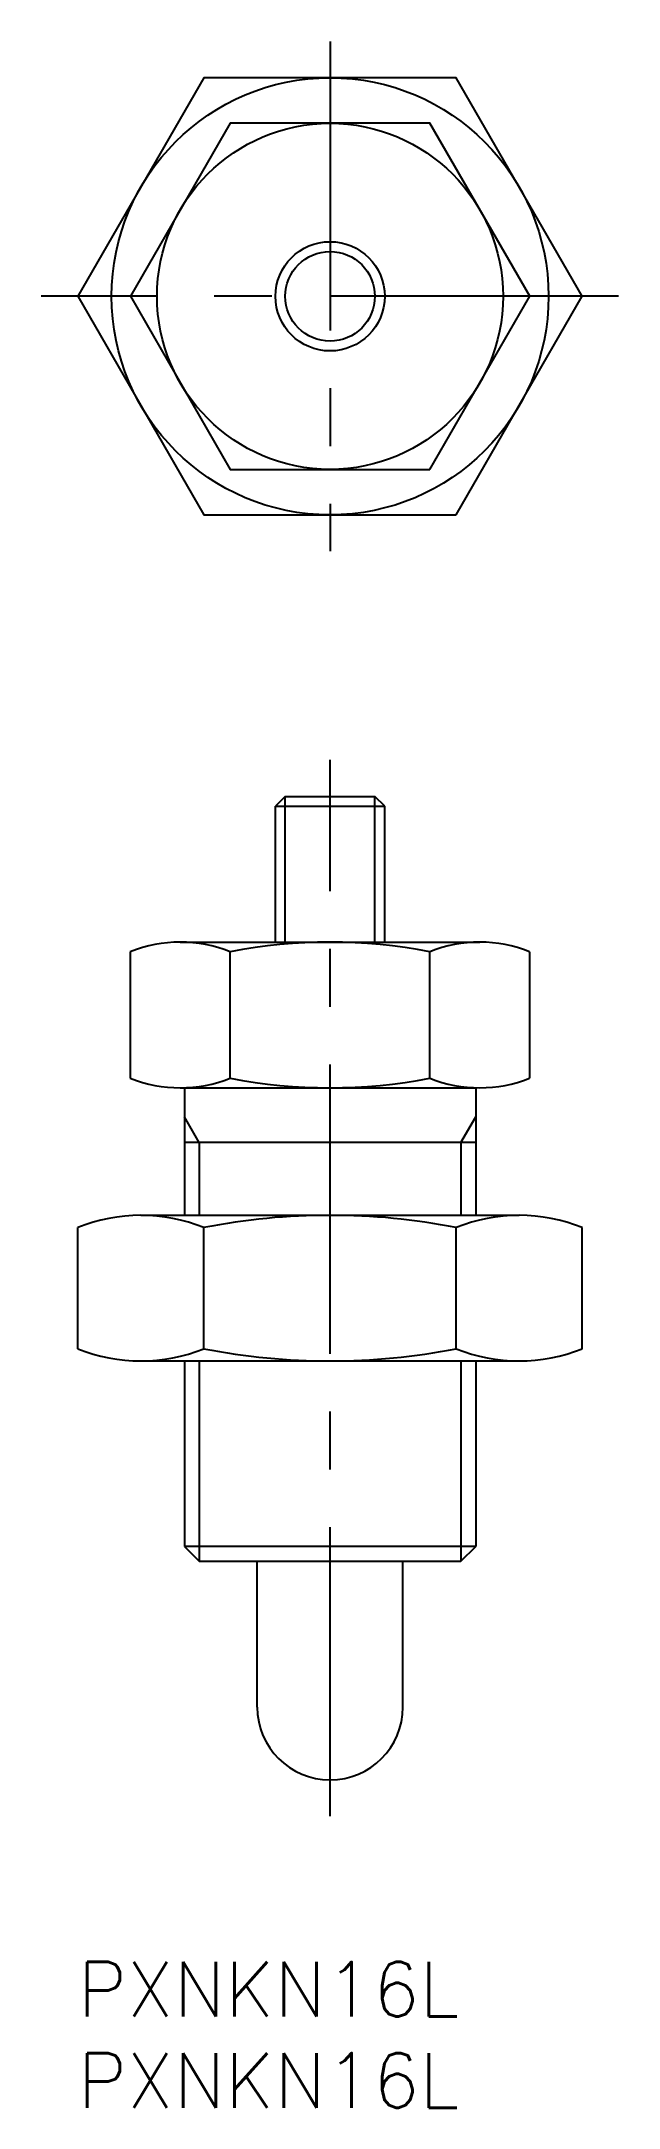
# Model space of a CAD drawing. Extents: x -2 to 30, y -8 to 105.
import ezdxf

# ---------------------------------------------------------------- set-up
doc = ezdxf.new("R2010")
doc.units = 0
doc.header["$LTSCALE"] = 0.5
doc.linetypes.add('CENTER', pattern=[50.8, 31.75, -6.35, 6.35, -6.35])
for name, color, linetype in [('MSM_CENTER', 1, 'CENTER'), ('MSM_CONTINUOUS', 7, 'CONTINUOUS'), ('MSM_NARROW', 5, 'CONTINUOUS'), ('MSM_PART_NUMBER', 7, 'CONTINUOUS')]:
    doc.layers.add(name, color=color, linetype=linetype)
doc.styles.get("Standard").update_dxf_attribs({"font": 'txt.shx', "height": 3, "bigfont": 'bigfont.shx'})

# ---------------------------------------------------------------- blocks, each defined once
blk = doc.blocks.new('*U6')
at = {"layer": 'MSM_PART_NUMBER'}
blk.add_text('PXNKN16L', height=3, dxfattribs=at).set_placement((0, -3))
blk = doc.blocks.new('*U7')
at = {"layer": 'MSM_PART_NUMBER'}
blk.add_text('PXNKN16L', height=3, dxfattribs=at).set_placement((0, -8))

msp = doc.modelspace()

# ---------------------------------------------------------------- linework, layer by layer
at = {"layer": 'MSM_CENTER'}
for p, q in [((13.86, 105.46), (13.86, 77.46)), ((29.71, 91.46), (-2, 91.46)), ((13.86, 8), (13.86, 66))]:
    msp.add_line(p, q, dxfattribs=at)
at = {"layer": 'MSM_CONTINUOUS'}
for p, q in [((11.4, 64), (10.86, 63.46)), ((11.4, 64), (16.31, 64)), ((16.86, 63.46), (16.31, 64)), ((10.86, 56), (10.86, 63.46)), ((10.86, 63.46), (16.86, 63.46)), ((16.86, 56), (16.86, 63.46)), ((5.63, 56), (22.08, 56)), ((2.89, 48.53), (2.89, 55.47)), ((8.37, 48.53), (8.37, 55.47)), ((19.34, 48.53), (19.34, 55.47)), ((24.83, 48.53), (24.83, 55.47)), ((5.63, 48), (21.86, 48)), ((5.86, 48), (5.86, 41)), ((21.86, 48), (21.86, 41)), ((21.86, 45), (5.86, 45)), ((3.46, 41), (24.25, 41)), ((0, 33.67), (0, 40.33)), ((6.93, 33.67), (6.93, 40.33)), ((20.78, 33.67), (20.78, 40.33)), ((27.71, 33.67), (27.71, 40.33)), ((3.46, 33), (24.25, 33)), ((5.86, 33), (5.86, 22.81)), ((21.86, 33), (21.86, 22.81)), ((21.86, 22.81), (5.86, 22.81)), ((5.86, 22.81), (6.67, 22)), ((21.04, 22), (21.86, 22.81)), ((6.67, 22), (21.04, 22)), ((9.86, 14), (9.86, 22)), ((17.86, 14), (17.86, 22))]:
    msp.add_line(p, q, dxfattribs=at)
for points in [[(20.78, 79.46), (27.71, 91.46), (20.78, 103.46), (6.93, 103.46), (0, 91.46), (6.93, 79.46)], [(19.34, 81.96), (24.83, 91.46), (19.34, 100.96), (8.37, 100.96), (2.89, 91.46), (8.37, 81.96)]]:
    msp.add_lwpolyline(points, close=True, dxfattribs=at)
for radius in [12, 9.5, 3]:
    msp.add_circle((13.86, 91.46), radius, dxfattribs=at)
for centre, radius, start, end in [((5.63, 48.68), 7.32, 68.0126, 111.9874), ((13.86, 27.5), 28.5, 78.9042, 101.0958), ((22.08, 48.68), 7.32, 68.0126, 111.9874), ((5.63, 55.32), 7.32, 248.0126, 291.9874), ((13.86, 76.5), 28.5, 258.9042, 281.0958), ((22.08, 55.32), 7.32, 248.0126, 291.9874), ((3.46, 31.75), 9.25, 68.0126, 111.9874), ((13.86, 5), 36, 78.9042, 101.0958), ((24.25, 31.75), 9.25, 68.0126, 111.9874), ((3.46, 42.25), 9.25, 248.0126, 291.9874), ((13.86, 69), 36, 258.9042, 281.0958), ((24.25, 42.25), 9.25, 248.0126, 291.9874), ((13.86, 14), 4, 180, 0)]:
    msp.add_arc(centre, radius, start, end, dxfattribs=at)
at = {"layer": 'MSM_NARROW'}
for p, q in [((11.4, 56), (11.4, 64)), ((16.31, 56), (16.31, 64)), ((6.67, 45), (5.86, 46.41)), ((21.04, 45), (21.86, 46.41)), ((6.67, 45), (6.67, 41)), ((21.04, 45), (21.04, 41)), ((6.67, 33), (6.67, 22)), ((21.04, 33), (21.04, 22))]:
    msp.add_line(p, q, dxfattribs=at)
msp.add_circle((13.86, 91.46), 2.46, dxfattribs=at)

# ---------------------------------------------------------------- block references
at = {"layer": 'MSM_CONTINUOUS'}
for name in ['*U6', '*U7']:
    msp.add_blockref(name, (0, 0), dxfattribs=at)

doc.saveas('drawing.dxf')
